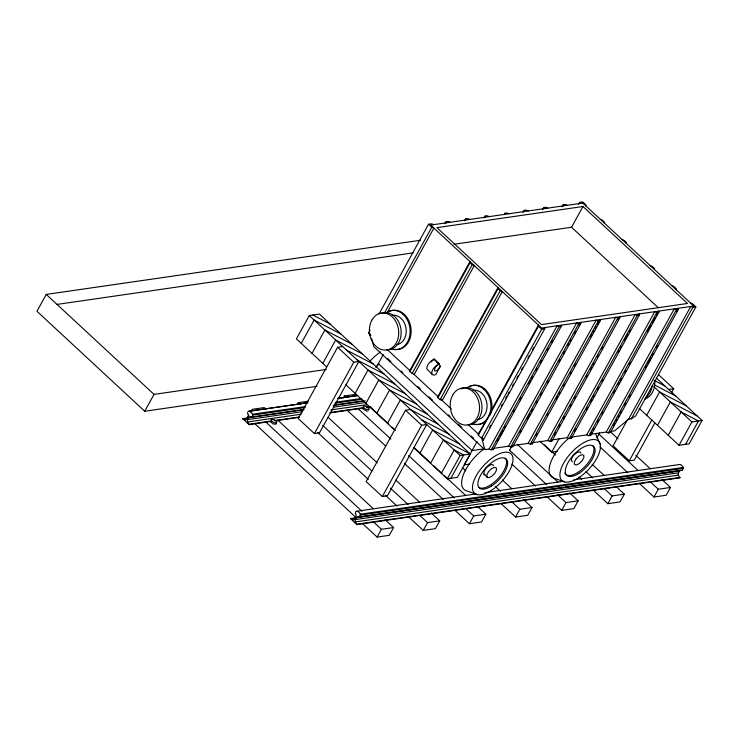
<?xml version="1.0" encoding="UTF-8"?>
<svg xmlns="http://www.w3.org/2000/svg" width="739" height="739" viewBox="0 0 739 739"><rect width="100%" height="100%" fill="white"/><g stroke="black" fill="none" stroke-linecap="round" stroke-linejoin="round"><path stroke-width="1.11" d="M493.292 465.699L493.319 465.117L491.472 464.471C487.518 465.838 483.315 469.69 483.916 474.207L486.973 477.043L488.812 477.69L491.74 476.35L494.65 473.542L496.414 470.337L496.377 467.953L494.539 467.307L491.601 468.646L488.701 471.454L486.927 474.66L486.973 477.043M580.734 453.044L580.752 452.471L578.914 451.815C575.238 452.73 568.91 458.799 572.383 461.884M491.296 411.568L491.943 407.429A19.731 15.427 81.8 0 0 469.551 386.654M276.164 423.401L275.933 424.269L272.885 423.872L270.354 421.526M362.877 407.291L362.646 408.168L363.523 409.397L366.978 411.096L368.234 410.912M248.867 415.179L246.881 418.801A2.531 1.977 81.8 0 1 245.2 419.77L242.771 418.607L249.145 424.666L247.574 421.969A2.531 1.977 81.8 0 1 247.741 419.595L248.775 417.729A2.005 1.57 81.8 0 1 251.103 417.045C256.285 415.54 247.002 407.161 247.657 413.849A2.005 1.57 81.8 0 1 247.907 416.935M360.42 515.092C360.54 512.164 354.748 508.857 355.431 513.808A2.005 1.57 81.8 0 1 355.681 516.894L354.646 518.76A2.531 1.977 81.8 0 1 352.974 519.729L350.535 518.566L356.909 524.625L355.339 521.928A2.531 1.977 81.8 0 1 355.514 519.563L356.54 517.697A2.005 1.57 81.8 0 1 358.877 517.004L360.42 515.092L683.464 468.35C683.566 466.799 680.721 463.944 679.363 464.545M490.096 415.05L491.167 412.38M679.751 477.865L678.374 475.186A2.531 1.977 81.8 0 1 678.55 472.821L679.575 470.955A2.005 1.57 81.8 0 1 679.972 470.272M420.509 240.267L46.252 294.418L36.95 311.276L144.715 411.244L317.013 386.312M144.715 411.244L154.026 394.386L326.324 369.454M251.011 411.29L252.091 409.341L264.257 407.586L265.948 409.157M413.858 447.834L447.271 478.826L457.413 477.357L470.3 454.014L319.424 314.066L309.281 315.535L296.394 338.878L326.684 366.978M301.244 343.376L314.13 320.033L340.975 334.056M312.015 353.371L324.901 330.028L351.755 344.051M297.161 404.612L298.233 402.672L308.191 401.231M322.795 363.366L335.682 340.023L362.526 354.046M337.612 347.256L298.242 418.579L314.408 433.571L319.479 432.842L358.849 361.519L353.778 362.249L337.612 347.256L342.684 346.517M370.849 335.414L368.419 333.16L370.091 330.139M379.005 314.001L428.555 224.231L431.604 223.788L433.691 224.638M314.408 433.571L353.778 362.249M384.465 312.966L431.788 227.224L428.555 224.231M343.312 397.933L344.383 395.993L356.558 394.229M444.943 223.714L446.051 221.691L448.083 221.404L450.171 222.254M355.126 393.351L368.013 370.008L394.857 384.04M376.216 367.412L383.329 354.535M464.462 220.887L465.579 218.873L467.611 218.578L469.699 219.428M365.907 403.355L378.784 380.003L405.637 394.035M483.99 218.06L485.107 216.047L487.13 215.751L489.227 216.601M376.678 413.35L389.564 390.007L416.408 404.03M409.914 371.652L409.849 370.498L469.986 261.569L470.05 262.714L409.914 371.652L414.163 374.497L437.867 396.492L437.931 397.637L440.093 399.633L442.181 400.492L502.317 291.554L500.229 290.704L498.068 288.7L498.003 287.554L437.867 396.492M412.066 373.648L472.203 264.71L470.05 262.714M414.163 374.497L474.299 265.56L472.203 264.71M387.458 423.345L400.344 400.002L427.188 414.025M405.508 410.228L366.138 481.56L382.303 496.553L387.375 495.814L426.745 424.491L421.673 425.221L405.508 410.228L410.579 409.498M431.123 361.934L434.153 359.089L439.114 363.69L435.53 367.2L434.56 369.288L434.606 370.747L435.65 371.089L437.349 370.202L440.398 366.23L438.818 364.013M523.036 212.416L524.154 210.393L526.177 210.098L528.274 210.957M440.398 366.23L435.751 374.645L433.756 375.042L432.324 374.59L426.708 368.733C426.911 364.392 430.56 361.038 434.153 359.089M382.303 496.553L421.673 425.221M437.931 397.637L498.068 288.7M542.565 209.59L543.673 207.567L545.705 207.28L547.793 208.13M440.093 399.633L500.229 290.704M419.789 453.33L432.675 429.987L459.519 444.019M377.112 537.077L381.407 529.3L393.582 527.535L389.287 535.322L377.112 537.077L362.747 523.757M562.083 206.763L563.201 204.74L565.224 204.454L567.321 205.303M430.56 463.325L443.446 439.982L470.3 454.014L460.157 455.483L309.281 315.535M578.572 204.37L579.681 202.357L582.72 201.923L585.953 204.915L586.018 206.061M453.995 244.258L571.524 227.252L582.979 206.504L687.51 303.47L541.465 324.597L436.925 227.64L582.979 206.504M441.34 473.32L454.226 449.977L463.75 454.956L450.864 478.299M447.271 478.826L460.157 455.483M423.262 530.399L427.558 522.621L439.733 520.856L435.437 528.644L423.262 530.399L408.889 517.078M478.345 435.123L478.281 433.978L488.368 416.972L491.555 409.942L538.417 325.04L538.482 326.185L478.345 435.123L481.579 438.125L482.595 437.978L483.195 440.278L482.41 440.426M464.72 463.889L477.08 441.497M481.579 438.125L541.715 329.188L544.763 328.744L544.698 327.599M489.643 427.327L490.751 425.313M501.319 406.173L502.428 404.159M505.772 398.118L506.88 396.104M507.989 394.09L509.106 392.076M512.441 386.026L513.55 384.012M516.894 377.971L518.002 375.957M521.337 369.906L522.455 367.893M528.015 357.824L529.124 355.81M532.459 349.759L533.576 347.746M483.195 440.278L544.763 328.744M371.68 338.49L373.795 346.665L484.802 449.626L489.107 449.007L557.123 325.797L559.211 326.656L561.243 326.361L561.178 325.215M489.107 449.007L491.204 449.857L559.211 326.656M497.07 441.349L498.742 438.319M499.86 436.296L503.204 430.237M504.312 428.223L505.43 426.2M513.236 412.057L514.353 410.043M519.923 399.947L521.041 397.924M528.847 383.79L530.519 380.761M531.627 378.738L532.745 376.714M536.089 370.655L537.207 368.641M540.551 362.581L541.669 360.558M547.239 350.462L548.356 348.438M551.7 342.379L552.818 340.365M491.204 449.857L493.227 449.561L561.243 326.361M493.227 449.561L493.162 448.416L508.635 446.18L576.642 322.98L578.739 323.83L580.762 323.534L580.697 322.389M508.635 446.18L510.723 447.03L578.739 323.83M509.494 450.411L511.591 446.605M469.413 523.729L473.708 515.942L485.874 514.187L481.579 521.965L469.413 523.729L455.039 510.4M519.942 432.463L521.05 430.44M527.184 419.336L530.528 413.277M531.646 411.253L532.764 409.24M536.108 403.18L537.216 401.157M540.56 395.097L541.678 393.083M547.257 382.978L548.366 380.964M558.961 361.777L560.079 359.754M563.423 353.695L564.531 351.672M567.875 345.612L568.993 343.598M570.111 341.575L571.229 339.561M574.572 333.501L575.681 331.478M579.025 325.419L580.143 323.396M510.723 447.03L512.755 446.735L580.762 323.534M512.755 446.735L512.69 445.589L528.154 443.354L596.17 320.153L598.257 321.003L600.29 320.708L600.225 319.562M528.154 443.354L530.251 444.204L598.257 321.003M536.117 435.696L537.235 433.673M547.266 415.503L548.384 413.48M556.19 399.346L557.862 396.316M558.97 394.293L560.088 392.27M563.432 386.211L564.55 384.197M570.12 374.1L571.238 372.077M574.582 366.017L575.699 363.994M590.747 336.735L591.865 334.712M592.983 332.689L594.091 330.675M595.209 328.652L596.327 326.638M597.435 324.615L598.553 322.592M530.251 444.204L532.274 443.908L600.29 320.708M532.274 443.908L532.219 442.763L547.682 440.527L615.689 317.327L617.786 318.176L619.809 317.89L619.753 316.735M547.682 440.527L549.77 441.377L617.786 318.176M554.527 434.892L555.645 432.869M558.989 426.809L560.097 424.796M563.441 418.736L564.559 416.713M570.139 406.616L571.247 404.593M574.591 398.533L575.709 396.52M586.304 377.333L587.413 375.31M590.766 369.251L591.874 367.228M592.992 365.214L594.11 363.191M597.454 357.131L598.562 355.117M601.906 349.057L603.024 347.034M618.081 319.765L619.19 317.752M549.77 441.377L551.802 441.091L619.809 317.89M515.554 517.051L519.85 509.263L532.025 507.508L527.729 515.286L515.554 517.051L501.19 503.721M539.812 441.22L551.636 452.194L558.989 438.874M551.802 441.091L551.737 439.945L567.21 437.7L635.217 314.5L637.304 315.35L639.337 315.063L639.272 313.918L638.154 315.932M567.21 437.7L569.298 438.56L637.304 315.35M574.609 431.059L575.718 429.036M586.313 409.849L587.431 407.826M590.775 401.767L591.893 399.753M593.001 397.73L594.119 395.716M597.463 389.656L598.581 387.633M601.925 381.573L603.042 379.55M618.09 352.291L619.208 350.268M620.317 348.254L621.434 346.231M624.778 340.171L628.122 334.111M629.24 332.088L630.358 330.074M569.298 438.56L571.33 438.264L639.337 315.063M571.33 438.264L571.265 437.118L586.729 434.874L654.745 311.673L656.832 312.532L658.865 312.237L658.8 311.091M586.729 434.874L588.826 435.733L656.832 312.532M591.902 432.269L590.784 434.292L606.257 432.056L608.345 432.906L610.377 432.611L678.384 309.41L678.319 308.265L676.647 311.295M593.02 430.255L594.128 428.232M597.472 422.172L598.59 420.149M601.934 414.089L603.052 412.076M613.647 392.889L614.756 390.866M618.1 384.807L619.217 382.793M620.335 380.77L621.444 378.747M624.797 372.687L625.905 370.673M629.249 364.613L630.367 362.59M647.65 331.284L650.994 325.225M652.112 323.211L655.456 317.151M656.565 315.128L657.682 313.105M658.865 312.237L590.849 435.437L588.826 435.733M596.936 437.756L599.56 433.008M561.705 510.372L566 502.594L578.175 500.83L573.88 508.608L561.705 510.372L547.34 497.042M606.257 432.056L674.264 308.856L676.361 309.706L678.384 309.41M608.345 432.906L676.361 309.706M613.656 425.405L614.774 423.382M615.883 421.369L617 419.346M618.118 417.332L619.227 415.309M620.344 413.286L621.462 411.272M624.806 405.212L625.924 403.189M629.268 397.129L630.376 395.116M645.433 367.846L646.542 365.823M647.66 363.81L651.004 357.75M652.121 355.727L653.239 353.704M656.583 347.644L657.692 345.63M627.448 419.826L613.102 445.82L629.268 460.813L634.339 460.083L654.856 422.911M628.464 419.29L690.743 306.463L692.84 307.322L695.879 306.879L635.743 415.817L631.272 418.847L628.464 419.29L614.617 430.846L610.312 431.465L610.377 432.611M631.272 418.847L692.84 307.322M646.69 415.3L659.576 391.956L686.42 405.979M629.268 460.813L651.89 419.826M607.855 503.693L612.151 495.915L624.316 494.151L620.021 501.929L607.855 503.693L593.482 490.363M671.492 392.769L673.709 388.751L658.357 374.507M657.47 425.294L670.356 401.951L697.2 415.974M668.241 435.289L681.127 411.946L698.447 420.999L685.561 444.342M679.021 445.284L691.907 421.941L702.05 420.473L689.164 443.816L679.021 445.284L639.226 408.381M654.006 497.014L658.301 489.236L670.467 487.472L666.172 495.25L654.006 497.014L639.632 483.685M681.986 470.337L683.464 468.35M388.723 311.682L387.014 312.976L433.885 228.074L431.788 227.224M485.061 421.701L483.352 422.994A19.731 15.427 81.8 0 1 475.482 424.297M439.114 363.69C435.511 365.639 431.872 368.992 431.668 373.334L432.324 374.59M57.032 304.413L413.036 252.904M403.198 314.435L404.215 314.287M368.419 333.16L369.435 333.012M249.255 411.217L307.47 402.792M338.296 398.33L357.704 395.522M248.563 411.327L307.914 402.737M337.594 398.441L357.002 395.642M252.516 414.228L305.022 406.635M335.839 402.173L360.955 398.543M252.655 415.124L305.161 407.531M334.841 403.235L362.239 399.272M251.186 417.119L304.099 409.452M334.434 404.981L363.459 400.861M242.771 418.607L248.48 417.775M248.775 417.729L303.563 409.803M333.243 405.508L365.205 400.889M242.808 418.958L247.371 418.292M247.741 419.595L302.537 411.669M333.354 407.207L366.452 402.422M247.574 421.969L301.226 414.209M330.906 409.914L367.431 404.63M484.027 389.407L485.043 389.259M248.572 424.297L270.862 421.091M274.289 420.593L299.397 416.962M330.222 412.501L363.32 407.716M366.747 407.217L370.165 406.718M248.941 424.648L270.899 421.442M275.194 420.842L299.434 417.313M329.991 412.916L363.357 408.057M366.784 407.568L371.08 406.977M668.638 389.49L673.709 388.751M484.535 448.776L472.073 450.578L378.313 363.606M464.194 464.84L469.727 464.046M551.636 452.194L557.169 451.39M356.327 511.286L475.74 493.994M484.876 492.673L563.635 481.283M573.907 479.796L680.065 464.434M360.281 514.196L683.316 467.454M360.013 516.838L563.201 487.435M565.483 487.112L680.767 470.429M358.951 517.078L682.402 470.272M350.535 518.566L356.244 517.743M356.54 517.697L679.575 470.955M353.999 518.418L356.281 518.094M352.974 519.729L355.256 519.406M355.514 519.563L678.55 472.821M355.339 521.928L678.374 475.186M356.946 524.191L679.982 477.449M356.715 524.607L680.019 477.8M483.916 474.207L484.941 474.54M564.605 481.93L554.518 478.373A31.232 13.986 -47.2 0 1 568.642 438.393M477.163 494.585L467.076 491.019A31.232 13.986 -47.2 0 1 463.741 473.819A31.232 13.986 -47.2 0 1 484.71 448.333M600.299 219.307L602.396 220.167L604.548 222.162L604.613 223.307M622.127 239.556L624.215 240.406L626.367 242.401L626.432 243.547M650.144 265.541L652.232 266.391L654.394 268.396L654.449 269.541M508.746 213.783L506.658 212.924L504.626 213.22L504.691 214.365M671.963 285.781L674.06 286.64L676.213 288.635L676.277 289.78M690.559 303.027L692.646 303.877L695.879 306.879M653.932 380.271L664.869 385.989M654.763 385.074L675.649 395.984M312.874 315.008L330.194 324.061M346.462 350.018L373.306 364.05M357.233 360.013L384.077 374.045M411.115 409.997L437.968 424.02M421.895 419.992L448.739 434.015M436.389 362.175L438.282 363.265M571.524 227.252L658.357 307.793M656.583 378.303L702.05 420.473M653.775 386.571L691.907 421.941M538.482 326.185L541.715 329.188M610.46 431.807L618.063 438.864M635.817 455.326L650.181 468.655M662.015 479.629L670.467 487.472M598.285 433.571L638.016 470.42M649.849 481.394L658.301 489.236M599.902 446.836L627.799 472.711M592.198 464.36L604.031 475.334M615.864 486.308L624.316 494.151M585.944 471.611L592.706 477.884M604.539 488.858L612.151 495.915M544.458 444.896L555.451 455.085M579.117 477.034L581.648 479.389M434.033 359.32L438.994 363.911M517.318 444.379L557.89 482.013M569.723 492.987L578.175 500.83M509.374 450.06L546.564 484.553M557.548 494.751L566 502.594M511.841 464.11L535.507 486.068M387.181 349.473L409.849 370.498M440.749 399.162L451.418 409.055M468.212 424.629L478.281 433.978M387.55 358.452L390.931 361.583M401.065 370.987L402.755 372.548M417.96 386.654L420.491 389.01M428.934 396.843L432.315 399.975M448.361 414.856L450.051 416.426M458.503 424.26L461.875 427.401M471.168 436.01L473.708 438.366M502.437 480.064L511.739 488.691M523.572 499.666L532.025 507.508M495.342 486.53L500.414 491.232M511.397 501.43L519.85 509.263M462.309 467.658L465.69 470.789M370.082 406.773L388.677 424.02M392.058 427.16L394.589 429.507M414.034 447.538L430.089 462.438M433.47 465.579L441.922 473.413M444.462 475.768L465.588 495.37M477.422 506.344L485.874 514.187M345.963 384.862L395.328 430.652M344.383 395.993L346.074 397.554M357.907 408.538L390.876 439.114M408.621 455.575L454.263 497.91M466.097 508.885L473.708 515.942M346.85 410.043L385.73 446.107M404.325 463.353L443.206 499.425M328.153 417.369L377.176 462.845M395.771 480.091L419.447 502.049M431.28 513.023L439.733 520.856M298.233 402.672L299.923 404.233M322.749 425.405L371.772 470.882M390.368 488.128L408.113 504.589M419.946 515.563L427.558 522.621M317.604 432.398L368.318 479.445M385.222 495.121L397.055 506.095M277.781 420.131L373.297 508.718M385.13 519.702L393.582 527.535M265.615 421.886L361.971 511.268M373.805 522.242L381.407 529.3M254.558 423.401L355.986 517.485M46.252 294.418L154.026 394.386M595.893 434.449L600.179 444.167M481.745 437.839L484.802 449.626M369.639 333.779L370.036 335.312M579.681 202.357L579.745 203.502M563.201 204.74L563.266 205.895M543.673 207.567L543.738 208.712M524.154 210.393L524.219 211.539M485.107 216.047L485.163 217.192M465.579 218.873L465.644 220.019M446.051 221.691L446.116 222.845M392.307 315.387A14.798 11.565 81.8 0 1 406.025 328.107A14.798 11.565 81.8 0 1 396.917 344.614M380.844 313.585A18.641 14.577 81.8 0 1 400.88 328.79A18.641 14.577 81.8 0 1 386.534 349.704M460.803 388.973A18.641 14.577 81.8 0 1 481.486 402.561A18.641 14.577 81.8 0 1 468.323 424.713M473.136 390.358A14.798 11.565 81.8 0 1 486.853 403.078A14.798 11.565 81.8 0 1 477.736 419.586M389.638 311.239A19.731 15.427 81.8 0 1 410.939 327.968A19.731 15.427 81.8 0 1 394.654 349.325M385.952 312.966A19.731 15.427 81.8 0 1 409.923 328.116A19.731 15.427 81.8 0 1 390.626 348.596M466.78 387.938A19.731 15.427 81.8 0 1 490.751 403.088A19.731 15.427 81.8 0 1 471.454 423.558M654.763 380.687A18.641 14.577 81.8 0 1 644.916 399.078M652.186 385.86A18.641 14.577 81.8 0 1 645.904 397.591M592.641 445.488A19.731 8.831 -47.2 0 1 584.152 467.334A19.731 8.831 -47.2 0 1 564.707 472.895M505.199 458.143A19.731 8.831 -47.2 0 1 498.502 478.124A19.731 8.831 -47.2 0 1 478.743 487.343M375.874 367.135A31.232 13.986 -47.2 0 1 378.867 363.967M369.74 361.5A26.863 12.027 -47.2 0 1 380.557 351.949M271.296 419.355L271.065 420.223L273.606 422.579L276.654 422.976L276.885 422.098L276.007 420.87L274.354 419.752L271.296 419.355M363.597 405.997L363.366 406.866L364.244 408.104L365.897 409.221L368.946 409.618L369.177 408.75L366.646 406.395L363.597 405.997M576.143 458.799L574.369 462.004L574.415 464.388L576.244 465.034L579.182 463.695L582.083 460.887L583.856 457.681L583.81 455.307L581.972 454.661L579.043 455.991L576.143 458.799M582.785 203.068L430.652 225.081L541.65 328.042L693.792 306.029L582.785 203.068M371.837 320.19A18.641 14.577 81.8 0 0 383.135 349.935A18.641 14.577 81.8 0 0 397.194 324.458A18.641 14.577 81.8 0 0 371.837 320.19M452.656 395.162A18.641 14.577 81.8 0 0 463.963 424.907A18.641 14.577 81.8 0 0 478.022 399.429A18.641 14.577 81.8 0 0 452.656 395.162M578.341 477.994A26.863 12.027 -47.2 0 0 598.608 441.294A26.863 12.027 -47.2 0 0 563.617 463.242A26.863 12.027 -47.2 0 0 578.341 477.994M578.84 473.44A19.731 8.831 -47.2 0 0 593.713 446.485A19.731 8.831 -47.2 0 0 568.023 462.605A19.731 8.831 -47.2 0 0 578.84 473.44M490.908 490.65A26.863 12.027 -47.2 0 0 511.166 453.949A26.863 12.027 -47.2 0 0 476.175 475.898A26.863 12.027 -47.2 0 0 490.908 490.65M491.398 486.096A19.731 8.831 -47.2 0 0 506.27 459.141A19.731 8.831 -47.2 0 0 480.581 475.26A19.731 8.831 -47.2 0 0 491.398 486.096"/></g></svg>
